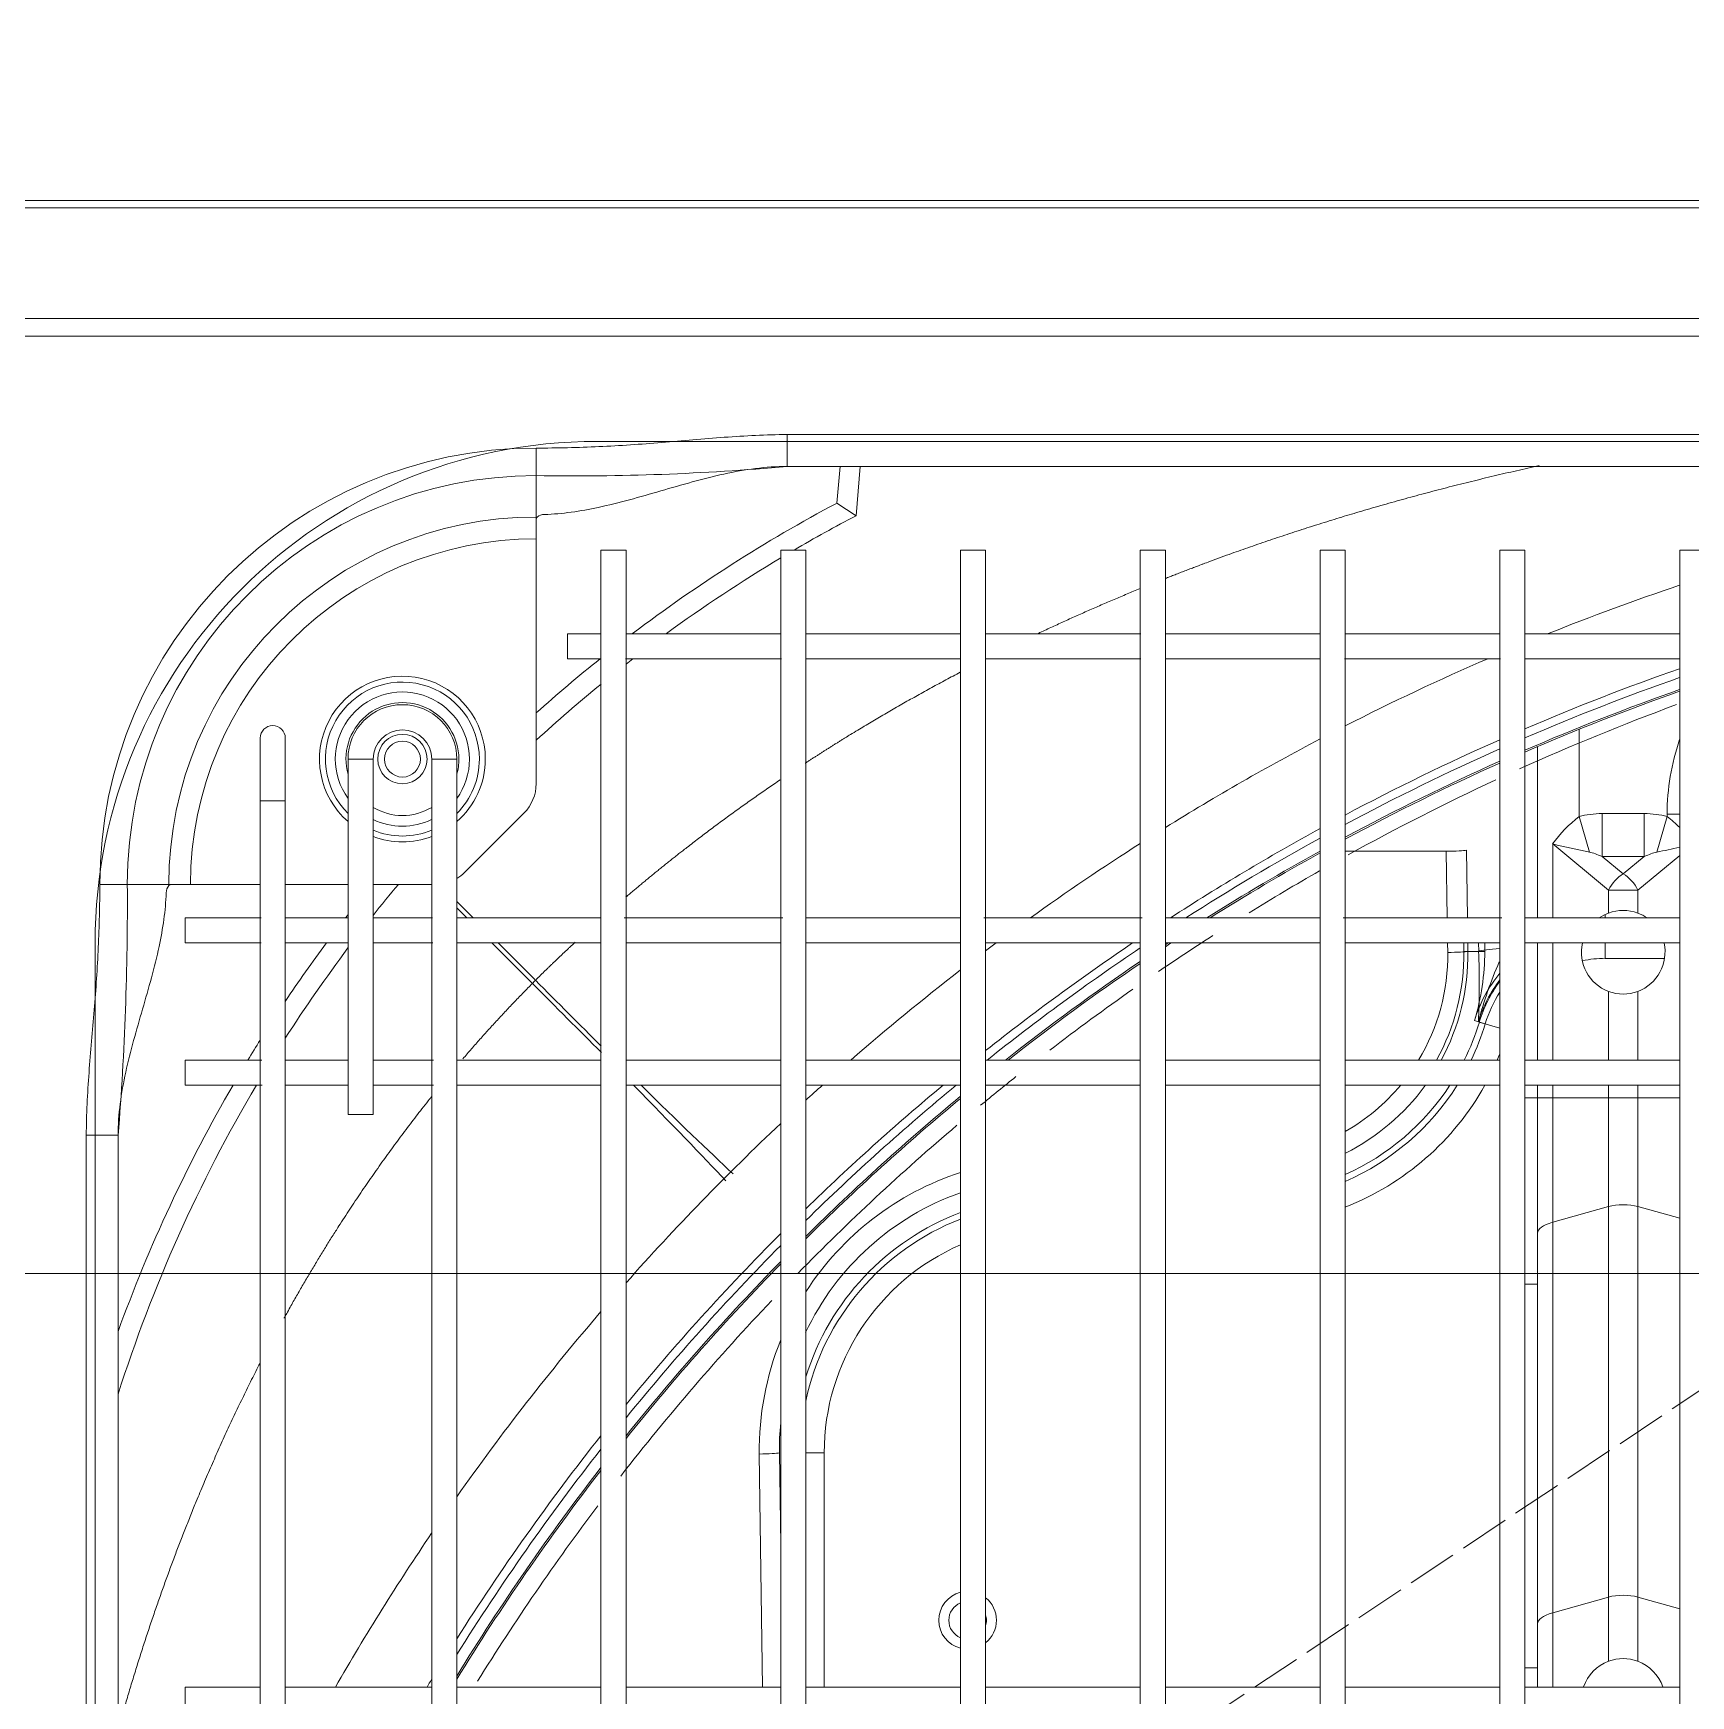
# Model space of a CAD drawing. Header units: millimetres. Extents: x 147592 to 200208, y -27981 to 8299.
# Drawn here: x 166759.9 to 166958, y -360.5 to -161.7 of the extents above; entities that cross this region are included whole.
import ezdxf

# ---------------------------------------------------------------- set-up
doc = ezdxf.new("R2010")
doc.units = ezdxf.units.MM
doc.linetypes.add('划线', pattern=[7.5, 6, -1.5])
doc.linetypes.add('划线_2_', pattern=[6.35, 3.175, -3.175])
for name, color, linetype, lineweight in [('G-XREF-____-OTLN', 7, 'Continuous', 5), ('M-EQPM-____-HDLN', 7, '划线_2_', 5), ('M-EQPM-____-OTLN', 7, 'Continuous', 5), ('S-FNDN-____-OTLN', 7, 'Continuous', 5)]:
    doc.layers.add(name, color=color, linetype=linetype, lineweight=lineweight)

# ---------------------------------------------------------------- blocks, each defined once
blk = doc.blocks.new('TJ空调外机 - TJ空调外机1800_1200-1400100-三层给排水_消防平面图')
at = {"layer": 'M-EQPM-____-HDLN', "color": 251, "linetype": '划线', "true_color": 0x515151}
blk.add_line((900, 600), (-900, -600), dxfattribs=at)
blk = doc.blocks.new('YXQH_AR_B9-20_rvt-1-三层给排水_消防平面图')
at = {"color": 251, "lineweight": 5, "true_color": 0x515151}
blk.add_blockref('TJ空调外机 - TJ空调外机1800_1200-1400100-三层给排水_消防平面图', (166560.01, -590.02), dxfattribs=at)
blk = doc.blocks.new('YXQH_ST_B9-20_rvt-1-三层给排水_消防平面图')
at = {"layer": 'S-FNDN-____-OTLN', "color": 251, "lineweight": 18, "true_color": 0x515151}
blk.add_line((165600.01, -310), (167600.01, -310), dxfattribs=at)
blk = doc.blocks.new('RUXYQ14BA - top_dwg-2991071-三层给排水_消防平面图')
at = {"layer": 'G-XREF-____-OTLN'}
for p, q in [((1303.1, 223.41), (893.27, 223.41)), ((892.52, 203.41), (874.03, 203.41)), ((914.01, 203.41), (895.52, 203.41)), ((935.5, 203.41), (917.01, 203.41)), ((956.99, 203.41), (938.5, 203.41)), ((978.48, 203.41), (959.99, 203.41)), ((999.98, 203.41), (981.48, 203.41)), ((874.03, 200.42), (892.52, 200.42)), ((895.52, 200.42), (914.01, 200.42)), ((917.01, 200.42), (935.5, 200.42)), ((938.5, 200.42), (956.99, 200.42)), ((959.99, 200.42), (978.48, 200.42)), ((981.48, 200.42), (999.98, 200.42)), ((982.98, 189.9), (982.98, 169.43)), ((850.79, 188.42), (850.79, -336.37)), ((853.78, -336.37), (853.78, 188.42)), ((854.75, 174.89), (861.82, 181.96)), ((833.29, 173.43), (840.79, 173.43)), ((843.79, 173.43), (850.79, 173.43)), ((840.79, 169.43), (833.29, 169.43)), ((850.79, 169.43), (843.79, 169.43)), ((871.03, 169.43), (853.78, 169.43)), ((892.52, 169.43), (874.03, 169.43)), ((914.01, 169.43), (895.52, 169.43)), ((935.5, 169.43), (917.01, 169.43)), ((956.99, 169.43), (938.5, 169.43)), ((978.48, 169.43), (959.99, 169.43)), ((999.98, 169.43), (981.48, 169.43)), ((833.29, 166.43), (840.79, 166.43)), ((843.79, 166.43), (850.79, 166.43)), ((853.78, 166.43), (871.03, 166.43)), ((874.03, 166.43), (892.52, 166.43)), ((895.52, 166.43), (914.01, 166.43)), ((917.01, 166.43), (935.5, 166.43)), ((938.81, 166.43), (938.5, 166.22)), ((938.5, 166.43), (956.99, 166.43)), ((959.99, 166.43), (978.48, 166.43)), ((974.17, 165.43), (974.16, 166.43)), ((976.67, 166.43), (976.67, 165.43)), ((981.48, 166.43), (999.98, 166.43)), ((982.98, 166.43), (982.98, 152.43)), ((840.79, 152.43), (833.29, 152.43)), ((850.79, 152.43), (843.79, 152.43)), ((871.03, 152.43), (853.78, 152.43)), ((892.52, 152.43), (874.03, 152.43)), ((914.01, 152.43), (895.52, 152.43)), ((935.5, 152.43), (917.01, 152.43)), ((956.99, 152.43), (938.5, 152.43)), ((978.48, 152.43), (959.99, 152.43)), ((999.98, 152.43), (981.48, 152.43)), ((833.29, 149.44), (840.79, 149.44)), ((843.79, 149.44), (850.79, 149.44)), ((853.78, 149.44), (871.03, 149.44)), ((874.03, 149.44), (892.52, 149.44)), ((895.52, 149.44), (914.01, 149.44)), ((917.01, 149.44), (935.5, 149.44)), ((938.5, 149.44), (956.99, 149.44)), ((959.99, 149.44), (978.48, 149.44)), ((981.48, 149.44), (999.98, 149.44)), ((813.3, 143.44), (813.3, -291.39)), ((850.79, 77.46), (833.29, 77.46)), ((871.03, 77.46), (853.78, 77.46)), ((892.52, 77.46), (874.03, 77.46)), ((914.01, 77.46), (895.52, 77.46)), ((935.5, 77.46), (917.01, 77.46)), ((956.99, 77.46), (938.5, 77.46)), ((978.48, 77.46), (959.99, 77.46)), ((999.98, 77.46), (981.48, 77.46))]:
    blk.add_line(p, q, dxfattribs=at)
at = {"layer": 'G-XREF-____-OTLN', "color": 251, "true_color": 0x666666}
for p, q in [((863.28, 217.35), (863.41, 217.35)), ((840.79, 188.42), (843.79, 188.42)), ((853.78, 188.42), (850.79, 188.42)), ((974.5, 177.52), (974.61, 169.43)), ((994.98, 172.76), (999.98, 176.88)), ((853.78, 171.38), (855.73, 169.43)), ((854.99, 169.43), (853.78, 170.63)), ((991.09, 169.43), (991.09, 169.85)), ((862.83, 161.59), (857.99, 166.43)), ((858.73, 166.43), (863.19, 161.97)), ((972.25, 165.3), (972.24, 166.43)), ((974.17, 165.43), (976.67, 165.43)), ((984.8, 152.43), (984.8, 166.43)), ((991.48, 152.43), (991.48, 160.65)), ((994.98, 152.43), (994.98, 160.65)), ((976.73, 156.77), (975.45, 157.16)), ((991.48, 88.23), (991.48, 134.93)), ((999.98, 133.52), (994.98, 134.93)), ((982.98, 125.63), (981.48, 125.63)), ((892.36, 105.46), (892.52, 94.46)), ((890.34, 77.46), (889.95, 105.33)), ((994.98, 80.55), (994.98, 88.23)), ((984.8, 77.46), (984.8, 86.34)), ((981.48, 79.77), (982.98, 79.77))]:
    blk.add_line(p, q, dxfattribs=at)
at = {"layer": 'G-XREF-____-OTLN', "flags": 128}
for points in [[(183.55, 255.19), (243.11, 255.19), (262.78, 255.19), (267.56, 255.19), (1319.06, 255.19), (1323.84, 255.19), (1343.51, 255.19), (1403.06, 255.19)], [(902.03, 223.41), (901.53, 217.51), (899.24, 219.03), (899.62, 223.41)], [(863.28, 216.98), (863.28, 214.75), (863.28, 185.49)], [(871.03, 203.41), (867.03, 203.41), (867.03, 200.42), (871.03, 200.42)], [(840.79, 188.42), (840.79, 145.94), (843.79, 145.94), (843.79, 188.42)], [(830.29, 173.43), (821.96, 173.43), (819.72, 173.43)], [(830.29, 169.43), (821.3, 169.43), (821.3, 166.43), (830.29, 166.43)], [(830.29, 152.43), (821.3, 152.43), (821.3, 149.44), (830.29, 149.44)], [(982.98, 149.44), (982.98, 147.91), (982.98, 125.63), (982.98, 79.77), (982.98, 77.46)], [(830.29, 77.46), (821.3, 77.46), (821.3, 74.47), (830.29, 74.47)]]:
    blk.add_lwpolyline(points, dxfattribs=at)
at = {"layer": 'G-XREF-____-OTLN', "color": 251, "true_color": 0x666666, "flags": 128}
for points in [[(267.56, 241.08), (1319.06, 241.08), (1319.06, 254.32), (1319.06, 255.19)], [(1319.06, 241.08), (1319.06, 238.96), (267.56, 238.96), (267.56, 241.08), (267.56, 254.32), (1319.06, 254.32)], [(893.27, 223.41), (893.27, 227.21), (1303.1, 227.21), (1303.1, 223.41)], [(863.28, 216.98), (863.28, 217.35), (863.28, 217.64), (863.28, 222.31), (863.28, 225.6)], [(989.22, 177.29), (987.98, 181.54), (987.98, 191.98)], [(995.74, 176.77), (990.72, 176.77), (990.72, 181.9), (995.74, 181.9), (995.74, 176.77), (993.23, 174.7), (990.72, 176.77)], [(997.24, 177.29), (998.48, 181.54), (998.48, 181.83), (999.98, 181.83)], [(972.2, 169.43), (972.08, 177.39), (959.99, 177.39)], [(984.8, 169.43), (984.8, 178.27), (991.48, 172.76)], [(811.11, 173.43), (814.4, 173.43), (819.07, 173.43), (819.36, 173.43), (819.72, 173.43)], [(991.48, 170.01), (991.48, 172.76), (994.98, 172.76), (994.98, 170.01)], [(974.65, 166.43), (974.67, 165.43), (975.96, 165.43), (975.94, 166.43)], [(998.17, 164.59), (991.09, 164.59), (991.09, 166.43)], [(978.48, 156.24), (976.03, 156.98), (975.93, 157.01)], [(984.8, 149.44), (984.8, 147.91), (991.48, 147.91), (991.48, 149.44)], [(999.98, 147.91), (994.98, 147.91), (994.98, 149.44)], [(981.48, 147.91), (982.98, 147.91), (984.8, 147.91), (984.8, 133.04), (991.48, 134.93), (991.48, 147.91), (994.98, 147.91), (994.98, 134.93), (994.98, 88.23), (999.98, 86.82)], [(813.3, -291.39), (809.5, -291.39), (809.5, 143.44), (813.3, 143.44)], [(991.48, 80.55), (991.48, 88.23), (984.8, 86.34), (984.8, 133.04)], [(895.52, 105.46), (897.71, 105.46), (897.71, 77.46)]]:
    blk.add_lwpolyline(points, dxfattribs=at)
at = {"layer": 'G-XREF-____-OTLN', "flags": 128}
for points in [[(871.03, 213.41), (871.03, -361.36), (874.03, -361.36), (874.03, 213.41)], [(892.52, 213.41), (892.52, -361.36), (895.52, -361.36), (895.52, 213.41)], [(914.01, 213.41), (914.01, -361.36), (917.01, -361.36), (917.01, 213.41)], [(935.5, 213.41), (935.5, -361.36), (938.5, -361.36), (938.5, 213.41)], [(956.99, 213.41), (956.99, -361.36), (959.99, -361.36), (959.99, 213.41)], [(978.48, 213.41), (978.48, -361.36), (981.48, -361.36), (981.48, 213.41)], [(999.98, 213.41), (999.98, -361.36), (1002.97, -361.36), (1002.97, 213.41)], [(830.29, 183.42), (830.29, -331.37), (833.29, -331.37), (833.29, 183.42)]]:
    blk.add_lwpolyline(points, close=True, dxfattribs=at)
at = {"layer": 'G-XREF-____-OTLN', "color": 251, "true_color": 0x666666}
blk.add_circle((847.29, 188.42), 2.95, dxfattribs=at)
at = {"layer": 'G-XREF-____-OTLN'}
blk.add_circle((847.29, 188.42), 2.15, dxfattribs=at)
at = {"layer": 'G-XREF-____-OTLN', "color": 251, "true_color": 0x666666}
for centre, radius, start, end in [((863.28, 173.43), 52.17, 90, 180), ((868.01, 503.69), 281.42, 269.0379, 275.1503), ((863.28, 173.43), 48.88, 90, 180), ((863.28, 173.43), 43.92, 90, 180), ((863.28, 173.43), 41.32, 90, 180), ((1093.23, -68.44), 283.44, 109.2092, 113.2199), ((847.29, 188.42), 9.91, 0, 229.033), ((847.29, 188.42), 9.2, 0, 225.0915), ((1093.23, -68.44), 282.44, 109.2798, 113.3069), ((847.29, 188.42), 8.02, 0, 215.9289), ((847.29, 188.42), 6.75, 0, 195.7757), ((1093.23, -68.44), 283.44, 113.8812, 118.0398), ((1093.23, -68.44), 282.44, 113.971, 118.1479), ((1025.72, 181.83), 27.24, 160.9009, 180), ((847.29, 188.42), 9.91, 310.967, 0), ((847.29, 188.42), 9.2, 314.9085, 0), ((847.29, 188.42), 6.75, 344.2243, 0), ((847.29, 188.42), 8.02, 324.0711, 0), ((847.29, 188.42), 6.75, 238.7898, 301.2102), ((847.29, 188.42), 8.02, 244.15, 295.85), ((996.72, 169.83), 14.61, 126.7634, 144.7135), ((989.73, 169.83), 14.61, 45.3611, 53.2366), ((847.29, 188.42), 9.2, 247.6576, 292.3424), ((847.29, 188.42), 9.91, 249.3273, 290.6727), ((1093.23, -68.44), 283.44, 118.7289, 122.9408), ((1093.23, -68.44), 282.44, 118.84, 122.6266), ((1042.39, 427.54), 255.84, 256.9915, 258.005), ((944.07, 427.54), 255.84, 281.995, 282.6237), ((472.69, 170.91), 341.72, 355.3893, 0.4224), ((797.39, 173.43), 21.97, 359.6506, 360), ((1093.23, -68.44), 283.44, 124.0394, 128.4428), ((1093.23, -68.44), 282.44, 123.9492, 128.5526), ((948.02, 165.09), 26.65, 331.5997, 0.7345), ((880.7, 161.54), 95.33, 357.2797, 2.3417), ((1020.58, 145.48), 46.12, 156.0862, 165.516), ((991.09, 152.44), 12.16, 90, 103.0571), ((870.83, 154.28), 10.84, 134.8371, 137.6066), ((991.09, 152.44), 15.84, 142.7405, 163.2086), ((991.09, 152.44), 15.73, 143.2627, 163.2086), ((948.03, 165.43), 29.25, 333.6202, 343.2086), ((948.03, 165.43), 32.83, 336.6739, 338.1109), ((1093.23, -68.44), 283.44, 129.7628, 134.2313), ((1093.23, -68.44), 282.44, 129.5185, 134.429), ((948.03, 165.43), 29.25, 294.1467, 326.8502), ((948.03, 165.43), 32.83, 291.3802, 330.8355), ((948.02, 165.09), 26.65, 296.794, 323.8886), ((924.86, 105.95), 32.5, 109.5393, 154.6549), ((924.86, 105.46), 30.72, 110.6721, 162.7352), ((1093.23, -68.44), 283.44, 135.0835, 140.6584), ((1093.23, -68.44), 282.44, 135.2872, 140.9064), ((924.86, 105.46), 27.15, 113.5451, 180), ((1093.23, -68.44), 283.44, 141.6246, 147.65), ((924.86, 105.95), 32.5, 174.5104, 180.8671), ((1093.23, -68.44), 282.44, 141.8814, 147.9715), ((914.86, 85.46), 3.45, 104.2632, 255.7368), ((914.86, 85.46), 3.45, 0, 51.4507), ((914.86, 85.46), 3.45, 308.5493, 0), ((1093.23, -68.44), 283.44, 148.8012, 149.0174)]:
    blk.add_arc(centre, radius, start, end, dxfattribs=at)
at = {"layer": 'G-XREF-____-OTLN'}
for centre, radius, start, end in [((984.78, 58.12), 182.23, 117.9932, 127.1259), ((863.77, 217.01), 0.491, 136.521, 182.8887), ((864.26, 216.33), 1.33, 89.227, 129.7764), ((984.78, 58.24), 179.72, 117.5957, 120.2979), ((984.78, 58.24), 179.72, 120.8867, 126.1191), ((1093.23, -68.44), 292.88, 108.5667, 111.842), ((984.78, 58.12), 182.23, 128.661, 131.8128), ((984.78, 58.24), 179.72, 127.7108, 128.042), ((1093.23, -68.44), 292.88, 113.3682, 117.0603), ((984.78, 58.24), 179.72, 129.2663, 132.5343), ((847.29, 188.42), 6.5, 0, 180), ((1093.23, -68.44), 281.09, 109.3763, 113.4258), ((1093.23, -68.44), 280.89, 109.3906, 113.4434), ((847.29, 188.42), 3.5, 0, 180), ((1093.23, -68.44), 292.88, 117.721, 121.8911), ((1093.23, -68.44), 281.09, 114.0936, 118.2955), ((1093.23, -68.44), 280.89, 114.1119, 118.3174), ((858.28, 185.49), 5, 315, 0), ((1093.23, -68.44), 292.88, 122.5847, 125.6913), ((1093.23, -68.44), 281.09, 118.992, 122.1933), ((1093.23, -68.44), 280.89, 119.0146, 122.1285), ((820.38, 172.45), 1.32, 140.1889, 180.8077), ((819.7, 172.94), 0.489, 87.0216, 133.5686), ((984.54, 58.01), 179.7, 140.0355, 141.5634), ((851.21, 178.42), 5, 300.9449, 315), ((984.66, 58.01), 182.22, 142.1447, 142.3044), ((993.23, 165.33), 5, 110.4923, 124.9771), ((993.23, 165.33), 5, 69.5077, 110.4923), ((993.23, 165.33), 5, 55.0229, 69.5077), ((984.66, 58.01), 182.22, 143.4867, 146.1716), ((984.54, 58.01), 179.7, 143.1286, 147.3209), ((1093.23, -68.44), 292.88, 126.6849, 126.9907), ((1093.23, -68.44), 280.89, 123.261, 123.4266), ((948.03, 165.43), 28.65, 343.2086, 0), ((993.23, 165.33), 5, 167.3273, 249.5077), ((993.23, 165.33), 5, 290.4923, 12.6727), ((1093.23, -68.44), 292.88, 127.7288, 131.0487), ((1093.23, -68.44), 281.09, 124.135, 128.2053), ((1093.23, -68.44), 280.89, 124.1627, 128.1534), ((991.09, 152.44), 16.33, 140.5084, 163.2086), ((991.09, 152.44), 14.99, 147.2083, 163.2086), ((993.23, 165.33), 5, 249.5077, 290.4923), ((948.03, 165.43), 29.99, 334.3142, 343.2086), ((984.66, 58.01), 182.22, 147.9041, 148.7878), ((984.54, 58.01), 179.7, 149.4156, 162.3564), ((984.66, 58.01), 182.22, 149.884, 160.1219), ((1093.23, -68.44), 292.88, 131.9342, 132.4591), ((948.03, 165.43), 29.99, 293.5191, 327.7621), ((1093.23, -68.44), 281.09, 129.6133, 134.6999), ((1093.23, -68.44), 280.89, 129.6471, 134.7402), ((1093.23, -68.44), 292.88, 133.2594, 138.4557), ((924.86, 105.46), 29.99, 111.2026, 168.0513), ((1093.23, -68.44), 281.09, 135.5663, 141.2469), ((1093.23, -68.44), 280.89, 135.608, 141.2978), ((1093.23, -68.44), 292.88, 139.3481, 144.8409), ((1093.23, -68.44), 281.09, 142.2341, 148.415), ((1093.23, -68.44), 280.89, 142.2868, 148.4814), ((1093.23, -68.44), 292.88, 145.8729, 150.1204), ((914.86, 85.46), 2.25, 112.1961, 247.8039), ((914.86, 85.46), 2.25, 0, 17.1462), ((914.86, 85.46), 2.25, 342.8538, 0), ((993.23, 75.87), 5, 110.4923, 161.0524), ((993.23, 75.87), 5, 69.5077, 110.4923), ((993.23, 75.87), 5, 18.8502, 69.5077)]:
    blk.add_arc(centre, radius, start, end, dxfattribs=at)
at = {"layer": 'G-XREF-____-OTLN', "color": 251, "true_color": 0x666666}
for centre, major_axis, ratio, start_param, end_param in [((999.28, 167.76), (-14.36, 11.85), 0.536964, 5.706357, 5.933046), ((987.17, 167.76), (14.36, 11.85), 0.536964, 0.350139, 0.576828), ((972.08, 177.52), (2.5, 0.04), 0.052331, 4.711654, 6.021018), ((999.28, 167.76), (-11.36, 9.37), 0.186691, 5.706357, 5.933046), ((987.17, 167.76), (11.36, 9.37), 0.186691, 0.350139, 0.576828), ((993.23, 172.76), (1.75, 2.12), 0.536964, 0.993968, 1.987936), ((993.23, 172.76), (-1.75, 2.12), 0.536964, 4.295249, 5.289217), ((948.03, 164.96), (0, 24.23), 0.999901, 4.169133, 4.726432), ((972.25, 165.43), (2.5, 0.04), 0.052331, 4.711654, 6.021018), ((979.53, 165.43), (3.7, 0.11), 0.106372, 1.853826, 2.878264), ((861.27, 161.59), (-29.79, 29.57), 0.026119, 4.4032, 4.686081), ((863.19, 163.53), (-29.58, 29.8), 0.026119, 1.597104, 1.86647), ((861.27, 161.59), (-29.79, 29.57), 0.026119, 3.761698, 4.260733), ((863.19, 163.53), (-29.58, 29.8), 0.026119, 2.039718, 2.522392), ((948.03, 164.96), (0, 24.23), 0.999901, 3.658125, 4.017015), ((924.86, 105.82), (0, 34.91), 0.999901, 0.315915, 0.998072), ((993.23, 134.2), (2.75, 0), 0.342874, 0.880829, 2.260763), ((987.98, 131.72), (5, 0), 0.342874, 2.260763, 3.141593), ((924.86, 105.82), (0, 34.91), 0.999901, 1.184556, 1.584839), ((889.95, 105.46), (2.5, 0.04), 0.052331, 4.711654, 6.021018), ((993.23, 87.51), (2.75, 0), 0.342874, 0.880829, 2.260763), ((987.98, 85.02), (5, 0), 0.342874, 2.260763, 3.141593)]:
    blk.add_ellipse(centre, major_axis=major_axis, ratio=ratio, start_param=start_param, end_param=end_param, dxfattribs=at)
at = {"layer": 'G-XREF-____-OTLN'}
blk.add_ellipse((948.03, 165.07), major_axis=(0, 26.15), ratio=0.999901, start_param=4.208308, end_param=4.726432, dxfattribs=at)
at = {"layer": 'G-XREF-____-OTLN', "color": 251, "true_color": 0x666666}
for points, degree, knots in [([(863.28, 225.6), (865.79, 225.6), (868.29, 225.66), (873.29, 225.89), (875.79, 226.06), (880.78, 226.46), (883.27, 226.7), (888.26, 227.07), (890.76, 227.21), (893.27, 227.21)], 3, [0, 0, 0, 0, 0.25, 0.25, 0.5, 0.5, 0.75, 0.75, 1, 1, 1, 1]), ([(938.48, 210), (940.77, 210.91), (943.1, 211.78), (962.05, 218.86), (983.2, 223.5)], 2, [0.4740672, 0.4740672, 0.4740672, 0.5, 0.5, 0.7255992, 0.7255992, 0.7255992]), ([(895.44, 187.92), (898, 189.59), (900.63, 191.21), (907.12, 195.19), (913.98, 198.8)], 2, [0.2181017, 0.2181017, 0.2181017, 0.25, 0.25, 0.3314448, 0.3314448, 0.3314448]), ([(874, 171.91), (877.45, 174.86), (881.08, 177.68), (886.58, 181.96), (892.44, 185.93)], 2, [0.0775115, 0.0775115, 0.0775115, 0.125, 0.125, 0.1992485, 0.1992485, 0.1992485]), ([(809.5, 143.44), (809.5, 145.94), (809.64, 148.44), (810.01, 153.44), (810.25, 155.93), (810.65, 160.92), (810.82, 163.42), (811.05, 168.42), (811.11, 170.92), (811.11, 173.43)], 3, [0, 0, 0, 0, 0.25, 0.25, 0.5, 0.5, 0.75, 0.75, 1, 1, 1, 1]), ([(833.14, 121.57), (833.26, 121.8), (833.39, 122.03), (836.42, 127.48), (839.72, 132.63), (844.8, 140.55), (850.51, 147.72), (850.64, 147.88), (850.77, 148.05)], 2, [0.6630843, 0.6630843, 0.6630843, 0.6666667, 0.6666667, 0.75, 0.75, 0.875, 0.875, 0.8777771, 0.8777771, 0.8777771]), ([(813.3, 72.36), (817.31, 86.74), (822.72, 99.85), (826.21, 108.3), (830.27, 116.21)], 2, [0.2999824, 0.2999824, 0.2999824, 0.5, 0.5, 0.6213809, 0.6213809, 0.6213809])]:
    blk.add_open_spline(points, degree=degree, knots=knots, dxfattribs=at)
at = {"layer": 'G-XREF-____-OTLN'}
for points, knots in [([(864.28, 217.65), (866.41, 217.73), (868.55, 218.05), (873.18, 219.04), (875.68, 219.75), (880.68, 221.21), (883.2, 221.94), (888.23, 223.04), (890.75, 223.41), (893.27, 223.41)], [0, 0, 0, 0, 0.223711, 0.223711, 0.482474, 0.482474, 0.741237, 0.741237, 1, 1, 1, 1]), ([(813.3, 143.44), (813.3, 145.96), (813.67, 148.48), (814.77, 153.51), (815.5, 156.02), (816.95, 161.03), (817.67, 163.53), (818.66, 168.16), (818.98, 170.3), (819.05, 172.43)], [0, 0, 0, 0, 0.258763, 0.258763, 0.517526, 0.517526, 0.776289, 0.776289, 1, 1, 1, 1])]:
    blk.add_open_spline(points, degree=3, knots=knots, dxfattribs=at)
at = {"layer": 'G-XREF-____-OTLN', "color": 251, "true_color": 0x666666}
for points in [[(923.32, 203.45), (929.28, 206.26), (935.48, 208.8)], [(863.19, 161.97), (865.53, 164.29), (867.96, 166.54)], [(854.52, 152.58), (858.54, 157.28), (862.83, 161.59)]]:
    blk.add_open_spline(points, degree=2, dxfattribs=at)
blk = doc.blocks.new('RUXYQ14BA - top_dwg-V198-三层给排水_消防平面图')
at = {"layer": 'G-XREF-____-OTLN'}
for p, q in [((1303.1, 223.41), (893.27, 223.41)), ((892.52, 203.41), (874.03, 203.41)), ((914.01, 203.41), (895.52, 203.41)), ((935.5, 203.41), (917.01, 203.41)), ((956.99, 203.41), (938.5, 203.41)), ((978.48, 203.41), (959.99, 203.41)), ((999.98, 203.41), (981.48, 203.41)), ((874.03, 200.42), (892.52, 200.42)), ((895.52, 200.42), (914.01, 200.42)), ((917.01, 200.42), (935.5, 200.42)), ((938.5, 200.42), (956.99, 200.42)), ((959.99, 200.42), (978.48, 200.42)), ((981.48, 200.42), (999.98, 200.42)), ((982.98, 189.9), (982.98, 169.43)), ((850.79, 188.42), (850.79, -336.37)), ((853.78, -336.37), (853.78, 188.42)), ((854.75, 174.89), (861.82, 181.96)), ((833.29, 173.43), (840.79, 173.43)), ((843.79, 173.43), (850.79, 173.43)), ((840.79, 169.43), (833.29, 169.43)), ((850.79, 169.43), (843.79, 169.43)), ((871.03, 169.43), (853.78, 169.43)), ((892.52, 169.43), (874.03, 169.43)), ((914.01, 169.43), (895.52, 169.43)), ((935.5, 169.43), (917.01, 169.43)), ((956.99, 169.43), (938.5, 169.43)), ((978.48, 169.43), (959.99, 169.43)), ((999.98, 169.43), (981.48, 169.43)), ((833.29, 166.43), (840.79, 166.43)), ((843.79, 166.43), (850.79, 166.43)), ((853.78, 166.43), (871.03, 166.43)), ((874.03, 166.43), (892.52, 166.43)), ((895.52, 166.43), (914.01, 166.43)), ((917.01, 166.43), (935.5, 166.43)), ((938.81, 166.43), (938.5, 166.22)), ((938.5, 166.43), (956.99, 166.43)), ((959.99, 166.43), (978.48, 166.43)), ((974.17, 165.43), (974.16, 166.43)), ((976.67, 166.43), (976.67, 165.43)), ((981.48, 166.43), (999.98, 166.43)), ((982.98, 166.43), (982.98, 152.43)), ((840.79, 152.43), (833.29, 152.43)), ((850.79, 152.43), (843.79, 152.43)), ((871.03, 152.43), (853.78, 152.43)), ((892.52, 152.43), (874.03, 152.43)), ((914.01, 152.43), (895.52, 152.43)), ((935.5, 152.43), (917.01, 152.43)), ((956.99, 152.43), (938.5, 152.43)), ((978.48, 152.43), (959.99, 152.43)), ((999.98, 152.43), (981.48, 152.43)), ((833.29, 149.44), (840.79, 149.44)), ((843.79, 149.44), (850.79, 149.44)), ((853.78, 149.44), (871.03, 149.44)), ((874.03, 149.44), (892.52, 149.44)), ((895.52, 149.44), (914.01, 149.44)), ((917.01, 149.44), (935.5, 149.44)), ((938.5, 149.44), (956.99, 149.44)), ((959.99, 149.44), (978.48, 149.44)), ((981.48, 149.44), (999.98, 149.44)), ((813.3, 143.44), (813.3, -291.39)), ((850.79, 77.46), (833.29, 77.46)), ((871.03, 77.46), (853.78, 77.46)), ((892.52, 77.46), (874.03, 77.46)), ((914.01, 77.46), (895.52, 77.46)), ((935.5, 77.46), (917.01, 77.46)), ((956.99, 77.46), (938.5, 77.46)), ((978.48, 77.46), (959.99, 77.46)), ((999.98, 77.46), (981.48, 77.46))]:
    blk.add_line(p, q, dxfattribs=at)
at = {"layer": 'G-XREF-____-OTLN', "color": 251, "true_color": 0x666666}
for p, q in [((863.28, 217.35), (863.41, 217.35)), ((840.79, 188.42), (843.79, 188.42)), ((853.78, 188.42), (850.79, 188.42)), ((974.5, 177.52), (974.61, 169.43)), ((994.98, 172.76), (999.98, 176.88)), ((853.78, 171.38), (855.73, 169.43)), ((854.99, 169.43), (853.78, 170.63)), ((991.09, 169.43), (991.09, 169.85)), ((862.83, 161.59), (857.99, 166.43)), ((858.73, 166.43), (863.19, 161.97)), ((972.25, 165.3), (972.24, 166.43)), ((974.17, 165.43), (976.67, 165.43)), ((984.8, 152.43), (984.8, 166.43)), ((991.48, 152.43), (991.48, 160.65)), ((994.98, 152.43), (994.98, 160.65)), ((976.73, 156.77), (975.45, 157.16)), ((991.48, 88.23), (991.48, 134.93)), ((999.98, 133.52), (994.98, 134.93)), ((982.98, 125.63), (981.48, 125.63)), ((892.36, 105.46), (892.52, 94.46)), ((890.34, 77.46), (889.95, 105.33)), ((994.98, 80.55), (994.98, 88.23)), ((984.8, 77.46), (984.8, 86.34)), ((981.48, 79.77), (982.98, 79.77))]:
    blk.add_line(p, q, dxfattribs=at)
at = {"layer": 'G-XREF-____-OTLN', "flags": 128}
for points in [[(183.55, 255.19), (243.11, 255.19), (262.78, 255.19), (267.56, 255.19), (1319.06, 255.19), (1323.84, 255.19), (1343.51, 255.19), (1403.06, 255.19)], [(902.03, 223.41), (901.53, 217.51), (899.24, 219.03), (899.62, 223.41)], [(863.28, 216.98), (863.28, 214.75), (863.28, 185.49)], [(871.03, 203.41), (867.03, 203.41), (867.03, 200.42), (871.03, 200.42)], [(840.79, 188.42), (840.79, 145.94), (843.79, 145.94), (843.79, 188.42)], [(830.29, 173.43), (821.96, 173.43), (819.72, 173.43)], [(830.29, 169.43), (821.3, 169.43), (821.3, 166.43), (830.29, 166.43)], [(830.29, 152.43), (821.3, 152.43), (821.3, 149.44), (830.29, 149.44)], [(982.98, 149.44), (982.98, 147.91), (982.98, 125.63), (982.98, 79.77), (982.98, 77.46)], [(830.29, 77.46), (821.3, 77.46), (821.3, 74.47), (830.29, 74.47)]]:
    blk.add_lwpolyline(points, dxfattribs=at)
at = {"layer": 'G-XREF-____-OTLN', "color": 251, "true_color": 0x666666, "flags": 128}
for points in [[(267.56, 241.08), (1319.06, 241.08), (1319.06, 254.32), (1319.06, 255.19)], [(1319.06, 241.08), (1319.06, 238.96), (267.56, 238.96), (267.56, 241.08), (267.56, 254.32), (1319.06, 254.32)], [(893.27, 223.41), (893.27, 227.21), (1303.1, 227.21), (1303.1, 223.41)], [(863.28, 216.98), (863.28, 217.35), (863.28, 217.64), (863.28, 222.31), (863.28, 225.6)], [(989.22, 177.29), (987.98, 181.54), (987.98, 191.98)], [(995.74, 176.77), (990.72, 176.77), (990.72, 181.9), (995.74, 181.9), (995.74, 176.77), (993.23, 174.7), (990.72, 176.77)], [(997.24, 177.29), (998.48, 181.54), (998.48, 181.83), (999.98, 181.83)], [(972.2, 169.43), (972.08, 177.39), (959.99, 177.39)], [(984.8, 169.43), (984.8, 178.27), (991.48, 172.76)], [(811.11, 173.43), (814.4, 173.43), (819.07, 173.43), (819.36, 173.43), (819.72, 173.43)], [(991.48, 170.01), (991.48, 172.76), (994.98, 172.76), (994.98, 170.01)], [(974.65, 166.43), (974.67, 165.43), (975.96, 165.43), (975.94, 166.43)], [(998.17, 164.59), (991.09, 164.59), (991.09, 166.43)], [(978.48, 156.24), (976.03, 156.98), (975.93, 157.01)], [(984.8, 149.44), (984.8, 147.91), (991.48, 147.91), (991.48, 149.44)], [(999.98, 147.91), (994.98, 147.91), (994.98, 149.44)], [(981.48, 147.91), (982.98, 147.91), (984.8, 147.91), (984.8, 133.04), (991.48, 134.93), (991.48, 147.91), (994.98, 147.91), (994.98, 134.93), (994.98, 88.23), (999.98, 86.82)], [(813.3, -291.39), (809.5, -291.39), (809.5, 143.44), (813.3, 143.44)], [(991.48, 80.55), (991.48, 88.23), (984.8, 86.34), (984.8, 133.04)], [(895.52, 105.46), (897.71, 105.46), (897.71, 77.46)]]:
    blk.add_lwpolyline(points, dxfattribs=at)
at = {"layer": 'G-XREF-____-OTLN', "flags": 128}
for points in [[(871.03, 213.41), (871.03, -361.36), (874.03, -361.36), (874.03, 213.41)], [(892.52, 213.41), (892.52, -361.36), (895.52, -361.36), (895.52, 213.41)], [(914.01, 213.41), (914.01, -361.36), (917.01, -361.36), (917.01, 213.41)], [(935.5, 213.41), (935.5, -361.36), (938.5, -361.36), (938.5, 213.41)], [(956.99, 213.41), (956.99, -361.36), (959.99, -361.36), (959.99, 213.41)], [(978.48, 213.41), (978.48, -361.36), (981.48, -361.36), (981.48, 213.41)], [(999.98, 213.41), (999.98, -361.36), (1002.97, -361.36), (1002.97, 213.41)], [(830.29, 183.42), (830.29, -331.37), (833.29, -331.37), (833.29, 183.42)]]:
    blk.add_lwpolyline(points, close=True, dxfattribs=at)
at = {"layer": 'G-XREF-____-OTLN', "color": 251, "true_color": 0x666666}
blk.add_circle((847.29, 188.42), 2.95, dxfattribs=at)
at = {"layer": 'G-XREF-____-OTLN'}
blk.add_circle((847.29, 188.42), 2.15, dxfattribs=at)
at = {"layer": 'G-XREF-____-OTLN', "color": 251, "true_color": 0x666666}
for centre, radius, start, end in [((863.28, 173.43), 52.17, 90, 180), ((868.01, 503.69), 281.42, 269.0379, 275.1503), ((863.28, 173.43), 48.88, 90, 180), ((863.28, 173.43), 43.92, 90, 180), ((863.28, 173.43), 41.32, 90, 180), ((1093.23, -68.44), 283.44, 109.2092, 113.2199), ((847.29, 188.42), 9.91, 0, 229.033), ((847.29, 188.42), 9.2, 0, 225.0915), ((1093.23, -68.44), 282.44, 109.2798, 113.3069), ((847.29, 188.42), 8.02, 0, 215.9289), ((847.29, 188.42), 6.75, 0, 195.7757), ((1093.23, -68.44), 283.44, 113.8812, 118.0398), ((1093.23, -68.44), 282.44, 113.971, 118.1479), ((1025.72, 181.83), 27.24, 160.9009, 180), ((847.29, 188.42), 9.91, 310.967, 0), ((847.29, 188.42), 9.2, 314.9085, 0), ((847.29, 188.42), 6.75, 344.2243, 0), ((847.29, 188.42), 8.02, 324.0711, 0), ((847.29, 188.42), 6.75, 238.7898, 301.2102), ((847.29, 188.42), 8.02, 244.15, 295.85), ((996.72, 169.83), 14.61, 126.7634, 144.7135), ((989.73, 169.83), 14.61, 45.3611, 53.2366), ((847.29, 188.42), 9.2, 247.6576, 292.3424), ((847.29, 188.42), 9.91, 249.3273, 290.6727), ((1093.23, -68.44), 283.44, 118.7289, 122.9408), ((1093.23, -68.44), 282.44, 118.84, 122.6266), ((1042.39, 427.54), 255.84, 256.9915, 258.005), ((944.07, 427.54), 255.84, 281.995, 282.6237), ((472.69, 170.91), 341.72, 355.3893, 0.4224), ((797.39, 173.43), 21.97, 359.6506, 360), ((1093.23, -68.44), 283.44, 124.0394, 128.4428), ((1093.23, -68.44), 282.44, 123.9492, 128.5526), ((948.02, 165.09), 26.65, 331.5997, 0.7345), ((880.7, 161.54), 95.33, 357.2797, 2.3417), ((1020.58, 145.48), 46.12, 156.0862, 165.516), ((991.09, 152.44), 12.16, 90, 103.0571), ((870.83, 154.28), 10.84, 134.8371, 137.6066), ((991.09, 152.44), 15.84, 142.7405, 163.2086), ((991.09, 152.44), 15.73, 143.2627, 163.2086), ((948.03, 165.43), 29.25, 333.6202, 343.2086), ((948.03, 165.43), 32.83, 336.6739, 338.1109), ((1093.23, -68.44), 283.44, 129.7628, 134.2313), ((1093.23, -68.44), 282.44, 129.5185, 134.429), ((948.03, 165.43), 29.25, 294.1467, 326.8502), ((948.03, 165.43), 32.83, 291.3802, 330.8355), ((948.02, 165.09), 26.65, 296.794, 323.8886), ((924.86, 105.95), 32.5, 109.5393, 154.6549), ((924.86, 105.46), 30.72, 110.6721, 162.7352), ((1093.23, -68.44), 283.44, 135.0835, 140.6584), ((1093.23, -68.44), 282.44, 135.2872, 140.9064), ((924.86, 105.46), 27.15, 113.5451, 180), ((1093.23, -68.44), 283.44, 141.6246, 147.65), ((924.86, 105.95), 32.5, 174.5104, 180.8671), ((1093.23, -68.44), 282.44, 141.8814, 147.9715), ((914.86, 85.46), 3.45, 104.2632, 255.7368), ((914.86, 85.46), 3.45, 0, 51.4507), ((914.86, 85.46), 3.45, 308.5493, 0), ((1093.23, -68.44), 283.44, 148.8012, 149.0174)]:
    blk.add_arc(centre, radius, start, end, dxfattribs=at)
at = {"layer": 'G-XREF-____-OTLN'}
for centre, radius, start, end in [((984.78, 58.12), 182.23, 117.9932, 127.1259), ((863.77, 217.01), 0.491, 136.521, 182.8887), ((864.26, 216.33), 1.33, 89.227, 129.7764), ((984.78, 58.24), 179.72, 117.5957, 120.2979), ((984.78, 58.24), 179.72, 120.8867, 126.1191), ((1093.23, -68.44), 292.88, 108.5667, 111.842), ((984.78, 58.12), 182.23, 128.661, 131.8128), ((984.78, 58.24), 179.72, 127.7108, 128.042), ((1093.23, -68.44), 292.88, 113.3682, 117.0603), ((984.78, 58.24), 179.72, 129.2663, 132.5343), ((847.29, 188.42), 6.5, 0, 180), ((1093.23, -68.44), 281.09, 109.3763, 113.4258), ((1093.23, -68.44), 280.89, 109.3906, 113.4434), ((847.29, 188.42), 3.5, 0, 180), ((1093.23, -68.44), 292.88, 117.721, 121.8911), ((1093.23, -68.44), 281.09, 114.0936, 118.2955), ((1093.23, -68.44), 280.89, 114.1119, 118.3174), ((858.28, 185.49), 5, 315, 0), ((1093.23, -68.44), 292.88, 122.5847, 125.6913), ((1093.23, -68.44), 281.09, 118.992, 122.1933), ((1093.23, -68.44), 280.89, 119.0146, 122.1285), ((820.38, 172.45), 1.32, 140.1889, 180.8077), ((819.7, 172.94), 0.489, 87.0216, 133.5686), ((984.54, 58.01), 179.7, 140.0355, 141.5634), ((851.21, 178.42), 5, 300.9449, 315), ((984.66, 58.01), 182.22, 142.1447, 142.3044), ((993.23, 165.33), 5, 110.4923, 124.9771), ((993.23, 165.33), 5, 69.5077, 110.4923), ((993.23, 165.33), 5, 55.0229, 69.5077), ((984.66, 58.01), 182.22, 143.4867, 146.1716), ((984.54, 58.01), 179.7, 143.1286, 147.3209), ((1093.23, -68.44), 292.88, 126.6849, 126.9907), ((1093.23, -68.44), 280.89, 123.261, 123.4266), ((948.03, 165.43), 28.65, 343.2086, 0), ((993.23, 165.33), 5, 167.3273, 249.5077), ((993.23, 165.33), 5, 290.4923, 12.6727), ((1093.23, -68.44), 292.88, 127.7288, 131.0487), ((1093.23, -68.44), 281.09, 124.135, 128.2053), ((1093.23, -68.44), 280.89, 124.1627, 128.1534), ((991.09, 152.44), 16.33, 140.5084, 163.2086), ((991.09, 152.44), 14.99, 147.2083, 163.2086), ((993.23, 165.33), 5, 249.5077, 290.4923), ((948.03, 165.43), 29.99, 334.3142, 343.2086), ((984.66, 58.01), 182.22, 147.9041, 148.7878), ((984.54, 58.01), 179.7, 149.4156, 162.3564), ((984.66, 58.01), 182.22, 149.884, 160.1219), ((1093.23, -68.44), 292.88, 131.9342, 132.4591), ((948.03, 165.43), 29.99, 293.5191, 327.7621), ((1093.23, -68.44), 281.09, 129.6133, 134.6999), ((1093.23, -68.44), 280.89, 129.6471, 134.7402), ((1093.23, -68.44), 292.88, 133.2594, 138.4557), ((924.86, 105.46), 29.99, 111.2026, 168.0513), ((1093.23, -68.44), 281.09, 135.5663, 141.2469), ((1093.23, -68.44), 280.89, 135.608, 141.2978), ((1093.23, -68.44), 292.88, 139.3481, 144.8409), ((1093.23, -68.44), 281.09, 142.2341, 148.415), ((1093.23, -68.44), 280.89, 142.2868, 148.4814), ((1093.23, -68.44), 292.88, 145.8729, 150.1204), ((914.86, 85.46), 2.25, 112.1961, 247.8039), ((914.86, 85.46), 2.25, 0, 17.1462), ((914.86, 85.46), 2.25, 342.8538, 0), ((993.23, 75.87), 5, 110.4923, 161.0524), ((993.23, 75.87), 5, 69.5077, 110.4923), ((993.23, 75.87), 5, 18.8502, 69.5077)]:
    blk.add_arc(centre, radius, start, end, dxfattribs=at)
at = {"layer": 'G-XREF-____-OTLN', "color": 251, "true_color": 0x666666}
for centre, major_axis, ratio, start_param, end_param in [((999.28, 167.76), (-14.36, 11.85), 0.536964, 5.706357, 5.933046), ((987.17, 167.76), (14.36, 11.85), 0.536964, 0.350139, 0.576828), ((972.08, 177.52), (2.5, 0.04), 0.052331, 4.711654, 6.021018), ((999.28, 167.76), (-11.36, 9.37), 0.186691, 5.706357, 5.933046), ((987.17, 167.76), (11.36, 9.37), 0.186691, 0.350139, 0.576828), ((993.23, 172.76), (1.75, 2.12), 0.536964, 0.993968, 1.987936), ((993.23, 172.76), (-1.75, 2.12), 0.536964, 4.295249, 5.289217), ((948.03, 164.96), (0, 24.23), 0.999901, 4.169133, 4.726432), ((972.25, 165.43), (2.5, 0.04), 0.052331, 4.711654, 6.021018), ((979.53, 165.43), (3.7, 0.11), 0.106372, 1.853826, 2.878264), ((861.27, 161.59), (-29.79, 29.57), 0.026119, 4.4032, 4.686081), ((863.19, 163.53), (-29.58, 29.8), 0.026119, 1.597104, 1.86647), ((861.27, 161.59), (-29.79, 29.57), 0.026119, 3.761698, 4.260733), ((863.19, 163.53), (-29.58, 29.8), 0.026119, 2.039718, 2.522392), ((948.03, 164.96), (0, 24.23), 0.999901, 3.658125, 4.017015), ((924.86, 105.82), (0, 34.91), 0.999901, 0.315915, 0.998072), ((993.23, 134.2), (2.75, 0), 0.342874, 0.880829, 2.260763), ((987.98, 131.72), (5, 0), 0.342874, 2.260763, 3.141593), ((924.86, 105.82), (0, 34.91), 0.999901, 1.184556, 1.584839), ((889.95, 105.46), (2.5, 0.04), 0.052331, 4.711654, 6.021018), ((993.23, 87.51), (2.75, 0), 0.342874, 0.880829, 2.260763), ((987.98, 85.02), (5, 0), 0.342874, 2.260763, 3.141593)]:
    blk.add_ellipse(centre, major_axis=major_axis, ratio=ratio, start_param=start_param, end_param=end_param, dxfattribs=at)
at = {"layer": 'G-XREF-____-OTLN'}
blk.add_ellipse((948.03, 165.07), major_axis=(0, 26.15), ratio=0.999901, start_param=4.208308, end_param=4.726432, dxfattribs=at)
at = {"layer": 'G-XREF-____-OTLN', "color": 251, "true_color": 0x666666}
for points, degree, knots in [([(863.28, 225.6), (865.79, 225.6), (868.29, 225.66), (873.29, 225.89), (875.79, 226.06), (880.78, 226.46), (883.27, 226.7), (888.26, 227.07), (890.76, 227.21), (893.27, 227.21)], 3, [0, 0, 0, 0, 0.25, 0.25, 0.5, 0.5, 0.75, 0.75, 1, 1, 1, 1]), ([(938.48, 210), (940.77, 210.91), (943.1, 211.78), (962.05, 218.86), (983.2, 223.5)], 2, [0.4740672, 0.4740672, 0.4740672, 0.5, 0.5, 0.7255992, 0.7255992, 0.7255992]), ([(895.44, 187.92), (898, 189.59), (900.63, 191.21), (907.12, 195.19), (913.98, 198.8)], 2, [0.2181017, 0.2181017, 0.2181017, 0.25, 0.25, 0.3314448, 0.3314448, 0.3314448]), ([(874, 171.91), (877.45, 174.86), (881.08, 177.68), (886.58, 181.96), (892.44, 185.93)], 2, [0.0775115, 0.0775115, 0.0775115, 0.125, 0.125, 0.1992485, 0.1992485, 0.1992485]), ([(809.5, 143.44), (809.5, 145.94), (809.64, 148.44), (810.01, 153.44), (810.25, 155.93), (810.65, 160.92), (810.82, 163.42), (811.05, 168.42), (811.11, 170.92), (811.11, 173.43)], 3, [0, 0, 0, 0, 0.25, 0.25, 0.5, 0.5, 0.75, 0.75, 1, 1, 1, 1]), ([(833.14, 121.57), (833.26, 121.8), (833.39, 122.03), (836.42, 127.48), (839.72, 132.63), (844.8, 140.55), (850.51, 147.72), (850.64, 147.88), (850.77, 148.05)], 2, [0.6630843, 0.6630843, 0.6630843, 0.6666667, 0.6666667, 0.75, 0.75, 0.875, 0.875, 0.8777771, 0.8777771, 0.8777771]), ([(813.3, 72.36), (817.31, 86.74), (822.72, 99.85), (826.21, 108.3), (830.27, 116.21)], 2, [0.2999824, 0.2999824, 0.2999824, 0.5, 0.5, 0.6213809, 0.6213809, 0.6213809])]:
    blk.add_open_spline(points, degree=degree, knots=knots, dxfattribs=at)
at = {"layer": 'G-XREF-____-OTLN'}
for points, knots in [([(864.28, 217.65), (866.41, 217.73), (868.55, 218.05), (873.18, 219.04), (875.68, 219.75), (880.68, 221.21), (883.2, 221.94), (888.23, 223.04), (890.75, 223.41), (893.27, 223.41)], [0, 0, 0, 0, 0.223711, 0.223711, 0.482474, 0.482474, 0.741237, 0.741237, 1, 1, 1, 1]), ([(813.3, 143.44), (813.3, 145.96), (813.67, 148.48), (814.77, 153.51), (815.5, 156.02), (816.95, 161.03), (817.67, 163.53), (818.66, 168.16), (818.98, 170.3), (819.05, 172.43)], [0, 0, 0, 0, 0.258763, 0.258763, 0.517526, 0.517526, 0.776289, 0.776289, 1, 1, 1, 1])]:
    blk.add_open_spline(points, degree=3, knots=knots, dxfattribs=at)
at = {"layer": 'G-XREF-____-OTLN', "color": 251, "true_color": 0x666666}
for points in [[(923.32, 203.45), (929.28, 206.26), (935.48, 208.8)], [(863.19, 161.97), (865.53, 164.29), (867.96, 166.54)], [(854.52, 152.58), (858.54, 157.28), (862.83, 161.59)]]:
    blk.add_open_spline(points, degree=2, dxfattribs=at)
blk = doc.blocks.new('RUXYQ14BA - RUXYQ14BA-2991177-三层给排水_消防平面图')
at = {"layer": 'M-EQPM-____-OTLN'}
for p, q in [((609.88, 768.29), (-609.86, 768.29)), ((77.24, 739.5), (533.01, 739.5)), ((80.72, 726.51), (77.72, 726.51)), ((77.72, 726.51), (77.72, 151.74)), ((80.72, 151.74), (80.72, 726.51)), ((102.21, 726.51), (99.21, 726.51)), ((99.21, 726.51), (99.21, 151.74)), ((102.21, 151.74), (102.21, 726.51)), ((123.7, 726.51), (120.7, 726.51)), ((120.7, 726.51), (120.7, 151.74)), ((123.7, 151.74), (123.7, 726.51)), ((145.19, 726.51), (142.19, 726.51)), ((142.19, 726.51), (142.19, 151.74)), ((145.19, 151.74), (145.19, 726.51)), ((166.68, 726.51), (163.68, 726.51)), ((163.68, 726.51), (163.68, 151.74)), ((166.68, 151.74), (166.68, 726.51)), ((188.17, 726.51), (185.18, 726.51)), ((185.18, 726.51), (185.18, 151.74)), ((188.17, 151.74), (188.17, 726.51)), ((209.67, 726.51), (206.67, 726.51)), ((206.67, 726.51), (206.67, 151.74)), ((77.72, 716.51), (73.72, 716.51)), ((73.72, 716.51), (73.72, 713.51)), ((99.26, 716.51), (80.67, 716.51)), ((120.7, 716.51), (102.21, 716.51)), ((142.25, 716.51), (123.65, 716.51)), ((163.68, 716.51), (145.19, 716.51)), ((185.23, 716.51), (166.63, 716.51)), ((206.67, 716.51), (188.17, 716.51)), ((73.72, 713.51), (77.72, 713.51)), ((80.65, 713.51), (99.28, 713.51)), ((102.21, 713.51), (120.7, 713.51)), ((123.63, 713.51), (142.26, 713.51)), ((145.19, 713.51), (163.68, 713.51)), ((166.62, 713.51), (185.24, 713.51)), ((188.17, 713.51), (206.67, 713.51)), ((36.99, 704.02), (36.99, 701.52)), ((39.98, 701.52), (39.98, 704.02)), ((36.99, 701.52), (36.99, 176.73)), ((39.98, 176.73), (39.98, 701.52)), ((47.48, 701.52), (47.48, 659.04)), ((50.48, 659.04), (50.48, 701.52)), ((57.48, 701.52), (57.48, 176.73)), ((60.48, 176.73), (60.48, 701.52)), ((27.99, 682.53), (27.99, 679.53)), ((37.09, 682.53), (27.99, 682.53)), ((47.48, 682.53), (39.98, 682.53)), ((57.59, 682.53), (50.48, 682.53)), ((77.72, 682.53), (60.48, 682.53)), ((99.44, 682.53), (80.49, 682.53)), ((120.7, 682.53), (102.21, 682.53)), ((142.42, 682.53), (123.47, 682.53)), ((163.68, 682.53), (145.19, 682.53)), ((185.41, 682.53), (166.45, 682.53)), ((206.67, 682.53), (188.17, 682.53)), ((17.24, 198.74), (17.24, 679.5)), ((27.99, 679.53), (37.11, 679.53)), ((39.98, 679.53), (47.48, 679.53)), ((50.48, 679.53), (57.6, 679.53)), ((60.48, 679.53), (77.72, 679.53)), ((80.72, 679.53), (99.21, 679.53)), ((102.21, 679.53), (120.7, 679.53)), ((123.7, 679.53), (142.19, 679.53)), ((145.19, 679.53), (163.68, 679.53)), ((166.68, 679.53), (185.18, 679.53)), ((188.17, 679.53), (206.67, 679.53)), ((37.19, 665.53), (27.99, 665.53)), ((27.99, 665.53), (27.99, 662.53)), ((47.48, 665.53), (39.98, 665.53)), ((57.68, 665.53), (50.48, 665.53)), ((77.72, 665.53), (60.48, 665.53)), ((99.21, 665.53), (80.72, 665.53)), ((120.7, 665.53), (102.21, 665.53)), ((142.19, 665.53), (123.7, 665.53)), ((163.68, 665.53), (145.19, 665.53)), ((185.18, 665.53), (166.68, 665.53)), ((206.67, 665.53), (188.17, 665.53)), ((27.99, 662.53), (37.21, 662.53)), ((39.98, 662.53), (47.48, 662.53)), ((50.48, 662.53), (57.7, 662.53)), ((60.48, 662.53), (77.72, 662.53)), ((80.72, 662.53), (99.21, 662.53)), ((102.21, 662.53), (120.7, 662.53)), ((123.7, 662.53), (142.19, 662.53)), ((145.19, 662.53), (163.68, 662.53)), ((166.68, 662.53), (185.18, 662.53)), ((188.17, 662.53), (206.67, 662.53)), ((47.48, 659.04), (50.48, 659.04)), ((27.99, 590.56), (27.99, 587.56)), ((36.99, 590.56), (27.99, 590.56)), ((57.48, 590.56), (39.98, 590.56)), ((77.72, 590.56), (60.48, 590.56)), ((99.21, 590.56), (80.72, 590.56)), ((120.7, 590.56), (102.21, 590.56)), ((142.19, 590.56), (123.7, 590.56)), ((163.68, 590.56), (145.19, 590.56)), ((185.18, 590.56), (166.68, 590.56)), ((206.67, 590.56), (188.17, 590.56))]:
    blk.add_line(p, q, dxfattribs=at)
for centre, radius, start, end in [((77.24, 679.5), 60, 90, 180), ((53.98, 701.52), 6.5, 90, 180), ((53.98, 701.52), 6.5, 360, 90), ((304.88, 440.62), 285, 110.2357, 114.3127), ((38.48, 704.02), 1.5, 0, 180), ((53.98, 701.52), 3.5, 0, 180), ((304.88, 440.62), 285, 114.9407, 118.9258), ((304.88, 440.62), 285, 119.712, 121.6838), ((304.88, 440.62), 285, 122.7113, 124.2785), ((304.88, 440.62), 285, 125.0251, 127.5066), ((304.88, 440.62), 285, 128.5341, 129.6288), ((304.88, 440.62), 285, 130.3754, 135.6019), ((304.88, 440.62), 285, 136.5046, 142.0708), ((304.88, 440.62), 285, 142.9734, 148.0882)]:
    blk.add_arc(centre, radius, start, end, dxfattribs=at)
for name in ['RUXYQ14BA - top_dwg-2991071-三层给排水_消防平面图', 'RUXYQ14BA - top_dwg-V198-三层给排水_消防平面图']:
    blk.add_blockref(name, (-793.31, 513.1))

msp = doc.modelspace()

# ---------------------------------------------------------------- block references
at = {"lineweight": 5}
for name in ['YXQH_AR_B9-20_rvt-1-三层给排水_消防平面图', 'YXQH_ST_B9-20_rvt-1-三层给排水_消防平面图']:
    msp.add_blockref(name, (0, 0), dxfattribs=at)
at = {"layer": 'M-EQPM-____-OTLN', "lineweight": 80}
msp.add_blockref('RUXYQ14BA - RUXYQ14BA-2991177-三层给排水_消防平面图', (166750.01, -950), dxfattribs=at)

doc.saveas('drawing.dxf')
